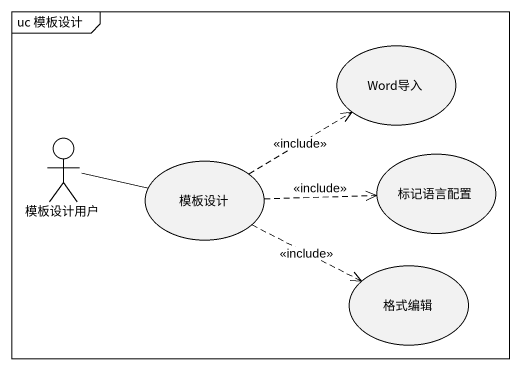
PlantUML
@startuml
mainframe uc 模板设计
usecase Word导入
actor 模板设计用户
usecase 模板设计
usecase 标记语言配置
usecase 格式编辑
模板设计用户 -right- 模板设计
模板设计 .up.> Word导入 : <<include>>
模板设计 .right.> 标记语言配置 : <<include>>
模板设计 .right.> 格式编辑 : <<include>>
@enduml
